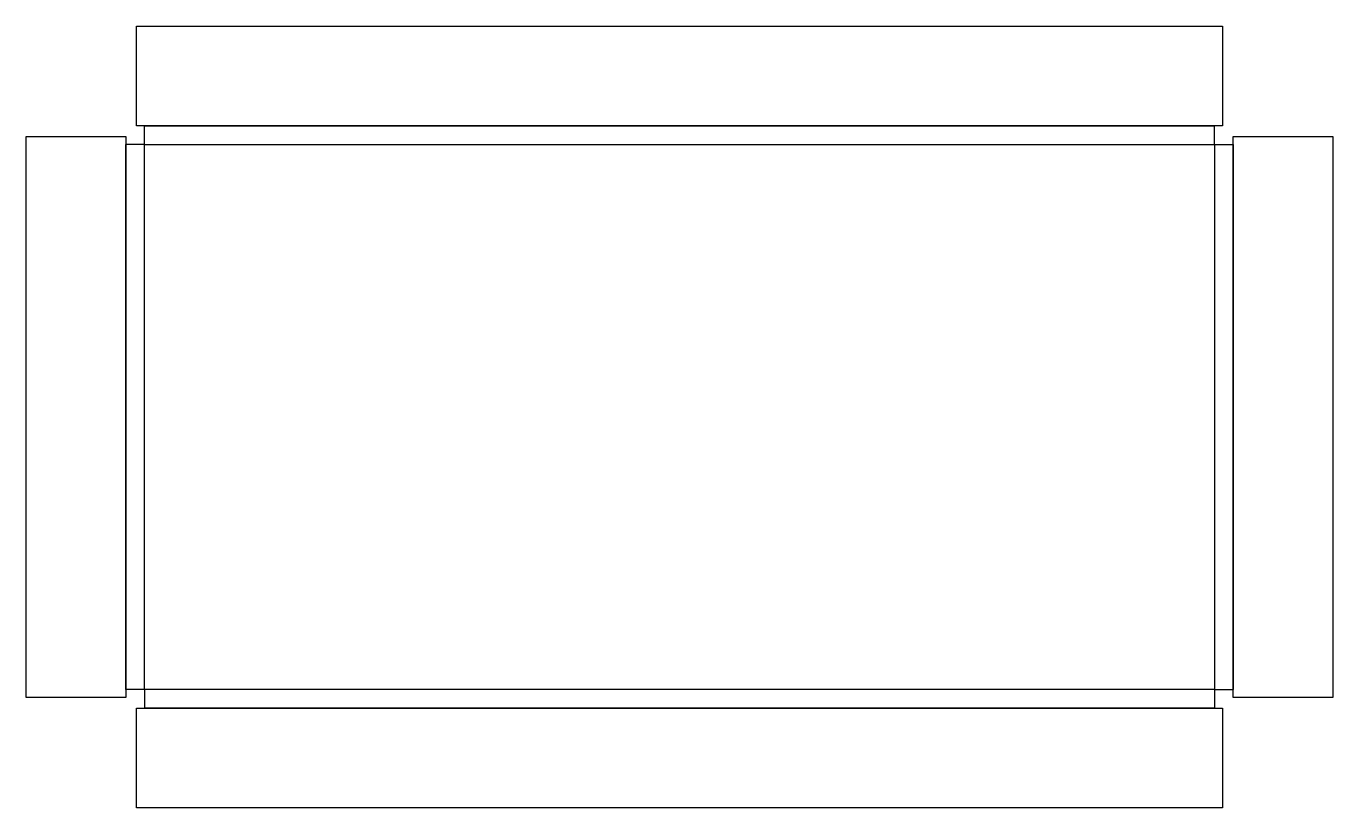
# Model space of a CAD drawing. Header units: millimetres. Extents: x -66 to 66, y -39 to 39.
import ezdxf

# ---------------------------------------------------------------- set-up
doc = ezdxf.new("R2010")
doc.units = ezdxf.units.MM
doc.layers.add('Body', color=7, linetype='CONTINUOUS')

msp = doc.modelspace()

# ---------------------------------------------------------------- linework, layer by layer
at = {"layer": 'Body'}
for p, q in [((-54.525, 29.26), (-54.525, 39.26)), ((-54.525, 39.26), (54.525, 39.26)), ((-54.525, 29.26, 0.8), (-54.525, 39.26, 0.8)), ((-54.525, 39.26, 0.8), (54.525, 39.26, 0.8)), ((-54.525, 39.26), (-54.525, 39.26, 0.8)), ((-54.525, 29.26), (-54.525, 39.26)), ((-54.525, 29.26, 0.8), (-54.525, 39.26, 0.8)), ((-54.525, 39.26), (-54.525, 39.26, 0.8)), ((-54.525, 39.26), (54.525, 39.26)), ((-54.525, 39.26, 0.8), (54.525, 39.26, 0.8)), ((54.525, 39.26), (54.525, 29.26)), ((54.525, 39.26, 0.8), (54.525, 29.26, 0.8)), ((54.525, 39.26), (54.525, 39.26, 0.8)), ((54.525, 39.26), (54.525, 29.26)), ((54.525, 39.26, 0.8), (54.525, 29.26, 0.8)), ((54.525, 39.26), (54.525, 39.26, 0.8)), ((-53.725, 29.26), (-54.525, 29.26)), ((-53.725, 29.26, 0.8), (-54.525, 29.26, 0.8)), ((-53.725, 29.26), (-54.525, 29.26)), ((-54.525, 29.26), (-54.525, 29.26, 0.8)), ((-53.725, 29.26, 0.8), (-54.525, 29.26, 0.8)), ((-54.525, 29.26), (-54.525, 29.26, 0.8)), ((-53.725, 27.375), (-53.725, 29.26)), ((53.725, 29.26), (-53.725, 29.26)), ((-53.725, 27.375, 0.8), (-53.725, 29.26, 0.8)), ((-53.725, 29.26, 0.8), (53.725, 29.26, 0.8)), ((-53.725, 27.375), (-53.725, 29.26)), ((-53.725, 27.375, 0.8), (-53.725, 29.26, 0.8)), ((-53.725, 29.26), (-53.725, 29.26, 0.8)), ((53.725, 29.26), (-53.725, 29.26)), ((-53.725, 29.26, 0.8), (53.725, 29.26, 0.8)), ((-53.725, 29.26), (-53.725, 29.26, 0.8)), ((53.725, 27.375, 0.8), (53.725, 29.26, 0.8)), ((53.725, 27.375), (53.725, 29.26)), ((53.725, 29.26, 0.8), (53.725, 29.26)), ((53.725, 27.375), (53.725, 29.26)), ((53.725, 27.375, 0.8), (53.725, 29.26, 0.8)), ((54.525, 29.26), (53.725, 29.26)), ((53.725, 29.26, 0.8), (53.725, 29.26)), ((54.525, 29.26, 0.8), (53.725, 29.26, 0.8)), ((54.525, 29.26), (53.725, 29.26)), ((54.525, 29.26, 0.8), (53.725, 29.26, 0.8)), ((54.525, 29.26), (54.525, 29.26, 0.8)), ((54.525, 29.26), (54.525, 29.26, 0.8)), ((-65.61, -28.175), (-65.61, 28.175)), ((-65.61, 28.175), (-55.61, 28.175)), ((-65.61, -28.175, 0.8), (-65.61, 28.175, 0.8)), ((-65.61, 28.175, 0.8), (-55.61, 28.175, 0.8)), ((-65.61, 28.175), (-65.61, 28.175, 0.8)), ((-65.61, -28.175), (-65.61, 28.175)), ((-65.61, -28.175, 0.8), (-65.61, 28.175, 0.8)), ((-65.61, 28.175), (-65.61, 28.175, 0.8)), ((-65.61, 28.175), (-55.61, 28.175)), ((-65.61, 28.175, 0.8), (-55.61, 28.175, 0.8)), ((-55.61, 28.175), (-55.61, 27.375)), ((-55.61, 28.175, 0.8), (-55.61, 27.375, 0.8)), ((-55.61, 28.175), (-55.61, 27.375)), ((-55.61, 28.175, 0.8), (-55.61, 27.375, 0.8)), ((-55.61, 28.175), (-55.61, 28.175, 0.8)), ((-55.61, 28.175), (-55.61, 28.175, 0.8)), ((55.61, 27.375), (55.61, 28.175)), ((55.61, 28.175), (65.61, 28.175)), ((55.61, 27.375, 0.8), (55.61, 28.175, 0.8)), ((55.61, 28.175, 0.8), (65.61, 28.175, 0.8)), ((55.61, 27.375), (55.61, 28.175)), ((55.61, 28.175), (55.61, 28.175, 0.8)), ((55.61, 27.375, 0.8), (55.61, 28.175, 0.8)), ((55.61, 28.175), (55.61, 28.175, 0.8)), ((55.61, 28.175), (65.61, 28.175)), ((55.61, 28.175, 0.8), (65.61, 28.175, 0.8)), ((65.61, 28.175), (65.61, -28.175)), ((65.61, 28.175, 0.8), (65.61, -28.175, 0.8)), ((65.61, 28.175), (65.61, 28.175, 0.8)), ((65.61, 28.175), (65.61, 28.175, 0.8)), ((65.61, 28.175), (65.61, -28.175)), ((65.61, 28.175, 0.8), (65.61, -28.175, 0.8)), ((-53.725, 27.375), (-55.61, 27.375)), ((-55.61, 27.375), (-55.61, -27.375)), ((-53.725, 27.375, 0.8), (-55.61, 27.375, 0.8)), ((-55.61, -27.375, 0.8), (-55.61, 27.375, 0.8)), ((-53.725, 27.375, 0.8), (-55.61, 27.375, 0.8)), ((-53.725, 27.375), (-55.61, 27.375)), ((-55.61, 27.375, 0.8), (-55.61, 27.375)), ((-55.61, 27.375), (-55.61, -27.375)), ((-55.61, -27.375, 0.8), (-55.61, 27.375, 0.8)), ((-55.61, 27.375, 0.8), (-55.61, 27.375)), ((-53.725, 27.375), (53.725, 27.375)), ((-53.725, -27.375), (-53.725, 27.375)), ((-53.725, 27.375, 0.8), (53.725, 27.375, 0.8)), ((-53.725, -27.375, 0.8), (-53.725, 27.375, 0.8)), ((-53.725, 27.375), (53.725, 27.375)), ((-53.725, -27.375), (-53.725, 27.375)), ((-53.725, 27.375, 0.8), (53.725, 27.375, 0.8)), ((-53.725, -27.375, 0.8), (-53.725, 27.375, 0.8)), ((-53.725, 27.375), (-53.725, 27.375, 0.8)), ((-53.725, 27.375), (-53.725, 27.375, 0.8)), ((53.725, 27.375), (55.61, 27.375)), ((53.725, 27.375), (53.725, -27.375)), ((53.725, 27.375, 0.8), (55.61, 27.375, 0.8)), ((53.725, 27.375, 0.8), (53.725, -27.375, 0.8)), ((53.725, 27.375), (55.61, 27.375)), ((53.725, 27.375, 0.8), (55.61, 27.375, 0.8)), ((53.725, 27.375), (53.725, 27.375, 0.8)), ((53.725, 27.375), (53.725, -27.375)), ((53.725, 27.375, 0.8), (53.725, -27.375, 0.8)), ((53.725, 27.375), (53.725, 27.375, 0.8)), ((55.61, -27.375), (55.61, 27.375)), ((55.61, 27.375, 0.8), (55.61, -27.375, 0.8)), ((55.61, -27.375), (55.61, 27.375)), ((55.61, 27.375), (55.61, 27.375, 0.8)), ((55.61, 27.375, 0.8), (55.61, -27.375, 0.8)), ((55.61, 27.375), (55.61, 27.375, 0.8)), ((-53.725, -27.375), (-55.61, -27.375)), ((-53.725, -27.375, 0.8), (-55.61, -27.375, 0.8)), ((-53.725, -27.375), (-55.61, -27.375)), ((-53.725, -27.375, 0.8), (-55.61, -27.375, 0.8)), ((-55.61, -27.375), (-55.61, -27.375, 0.8)), ((-55.61, -27.375), (-55.61, -28.175)), ((-55.61, -27.375, 0.8), (-55.61, -28.175, 0.8)), ((-55.61, -27.375), (-55.61, -28.175)), ((-55.61, -27.375, 0.8), (-55.61, -28.175, 0.8)), ((-55.61, -27.375), (-55.61, -27.375, 0.8)), ((53.725, -27.375), (-53.725, -27.375)), ((53.725, -27.375, 0.8), (-53.725, -27.375, 0.8)), ((-53.725, -27.375), (-53.725, -29.26)), ((53.725, -27.375), (-53.725, -27.375)), ((-53.725, -27.375, 0.8), (-53.725, -29.26, 0.8)), ((53.725, -27.375, 0.8), (-53.725, -27.375, 0.8)), ((-53.725, -27.375, 0.8), (-53.725, -29.26, 0.8)), ((-53.725, -27.375), (-53.725, -29.26)), ((-53.725, -27.375), (-53.725, -27.375, 0.8)), ((-53.725, -27.375), (-53.725, -27.375, 0.8)), ((53.725, -27.375, 0.8), (55.61, -27.375, 0.8)), ((53.725, -27.375), (55.61, -27.375)), ((53.725, -27.375), (53.725, -27.375, 0.8)), ((53.725, -27.375), (55.61, -27.375)), ((53.725, -27.375, 0.8), (55.61, -27.375, 0.8)), ((53.725, -27.375), (53.725, -29.26)), ((53.725, -27.375, 0.8), (53.725, -29.26, 0.8)), ((53.725, -27.375), (53.725, -27.375, 0.8)), ((53.725, -27.375), (53.725, -29.26)), ((53.725, -27.375, 0.8), (53.725, -29.26, 0.8)), ((55.61, -28.175), (55.61, -27.375)), ((55.61, -27.375, 0.8), (55.61, -27.375)), ((55.61, -28.175, 0.8), (55.61, -27.375, 0.8)), ((55.61, -28.175), (55.61, -27.375)), ((55.61, -27.375, 0.8), (55.61, -27.375)), ((55.61, -28.175, 0.8), (55.61, -27.375, 0.8)), ((-55.61, -28.175), (-65.61, -28.175)), ((-55.61, -28.175, 0.8), (-65.61, -28.175, 0.8)), ((-65.61, -28.175), (-65.61, -28.175, 0.8)), ((-55.61, -28.175), (-65.61, -28.175)), ((-55.61, -28.175, 0.8), (-65.61, -28.175, 0.8)), ((-65.61, -28.175), (-65.61, -28.175, 0.8)), ((-55.61, -28.175), (-55.61, -28.175, 0.8)), ((-55.61, -28.175), (-55.61, -28.175, 0.8)), ((55.61, -28.175), (55.61, -28.175, 0.8)), ((65.61, -28.175), (55.61, -28.175)), ((65.61, -28.175, 0.8), (55.61, -28.175, 0.8)), ((55.61, -28.175), (55.61, -28.175, 0.8)), ((65.61, -28.175), (55.61, -28.175)), ((65.61, -28.175, 0.8), (55.61, -28.175, 0.8)), ((65.61, -28.175), (65.61, -28.175, 0.8)), ((65.61, -28.175), (65.61, -28.175, 0.8)), ((-54.525, -29.26), (-53.725, -29.26)), ((-54.525, -39.26), (-54.525, -29.26)), ((-54.525, -29.26, 0.8), (-53.725, -29.26, 0.8)), ((-54.525, -39.26, 0.8), (-54.525, -29.26, 0.8)), ((-54.525, -29.26), (-53.725, -29.26)), ((-54.525, -29.26, 0.8), (-53.725, -29.26, 0.8)), ((-54.525, -29.26), (-54.525, -29.26, 0.8)), ((-54.525, -29.26), (-54.525, -29.26, 0.8)), ((-54.525, -39.26), (-54.525, -29.26)), ((-54.525, -39.26, 0.8), (-54.525, -29.26, 0.8)), ((-53.725, -29.26), (53.725, -29.26)), ((53.725, -29.26, 0.8), (-53.725, -29.26, 0.8)), ((-53.725, -29.26, 0.8), (-53.725, -29.26)), ((-53.725, -29.26), (53.725, -29.26)), ((53.725, -29.26, 0.8), (-53.725, -29.26, 0.8)), ((-53.725, -29.26, 0.8), (-53.725, -29.26)), ((53.725, -29.26), (53.725, -29.26, 0.8)), ((53.725, -29.26), (54.525, -29.26)), ((53.725, -29.26, 0.8), (54.525, -29.26, 0.8)), ((53.725, -29.26), (53.725, -29.26, 0.8)), ((53.725, -29.26), (54.525, -29.26)), ((53.725, -29.26, 0.8), (54.525, -29.26, 0.8)), ((54.525, -29.26), (54.525, -29.26, 0.8)), ((54.525, -29.26), (54.525, -39.26)), ((54.525, -29.26, 0.8), (54.525, -39.26, 0.8)), ((54.525, -29.26), (54.525, -29.26, 0.8)), ((54.525, -29.26), (54.525, -39.26)), ((54.525, -29.26, 0.8), (54.525, -39.26, 0.8)), ((54.525, -39.26), (-54.525, -39.26)), ((54.525, -39.26, 0.8), (-54.525, -39.26, 0.8)), ((-54.525, -39.26), (-54.525, -39.26, 0.8)), ((54.525, -39.26), (-54.525, -39.26)), ((54.525, -39.26, 0.8), (-54.525, -39.26, 0.8)), ((-54.525, -39.26), (-54.525, -39.26, 0.8)), ((54.525, -39.26), (54.525, -39.26, 0.8)), ((54.525, -39.26), (54.525, -39.26, 0.8))]:
    msp.add_line(p, q, dxfattribs=at)

doc.saveas('drawing.dxf')
